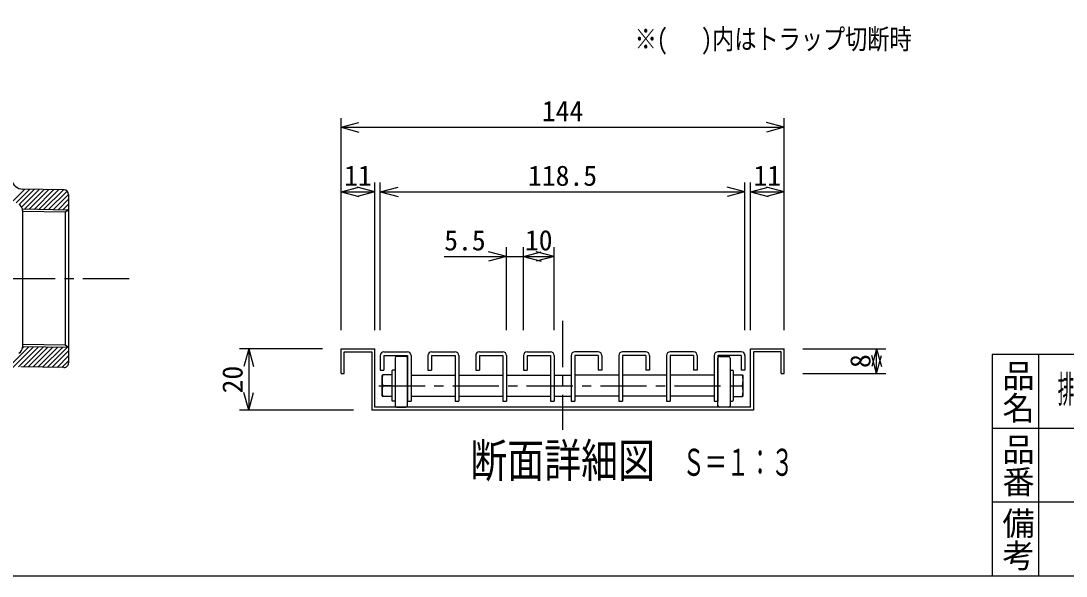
# Model space of a CAD drawing. Units: millimetres, scale not verified, with parts at other scales. Extents: x -1092 to 1092, y -744 to 696.
# Drawn here: x -550 to 356, y -744 to -263 of the extents above; entities that cross this region are included whole.
import ezdxf
from ezdxf.enums import TextEntityAlignment as Align

# ---------------------------------------------------------------- set-up
doc = ezdxf.new("R2010")
doc.units = ezdxf.units.MM
doc.header["$LTSCALE"] = 8
doc.linetypes.add('CHAIN1', pattern=[8, 5, -1, 1, -1])
for name, color, linetype in [('0-5_寸法線', 7, 'Continuous'), ('0-7_枠細線', 5, 'Continuous'), ('0-8_枠中線', 5, 'Continuous'), ('0-E_極細4', 6, 'Continuous'), ('1-2_極細2', 2, 'Continuous'), ('1-3_細線2', 4, 'Continuous'), ('1-5_寸法2', 7, 'Continuous')]:
    doc.layers.add(name, color=color, linetype=linetype)
doc.styles.add('@ＭＳ ゴシック', font='')
doc.styles.add('ＭＳ ゴシック', font='')
doc.styles.get('@ＭＳ ゴシック').set_extended_font_data('@MS Gothic')
doc.styles.get('ＭＳ ゴシック').set_extended_font_data('MS Gothic')

msp = doc.modelspace()

# ---------------------------------------------------------------- linework, layer by layer
at = {"layer": '0-7_枠細線'}
for p, q in [((332, -552), (332, -744)), ((708, -616), (292, -616)), ((804, -680), (292, -680))]:
    msp.add_line(p, q, dxfattribs=at)
at = {"layer": '0-8_枠中線'}
msp.add_lwpolyline([(-1092, -744), (-1092, 696), (1092, 696), (1092, -744)], close=True, dxfattribs=at)
msp.add_lwpolyline([(1092, -552), (292, -552), (292, -744)], dxfattribs=at)
at = {"layer": '0-E_極細4'}
for p, q in [((-556.391, -418.818), (-546.112, -408.539)), ((-553.701, -420.371), (-541.95, -408.619)), ((-551.016, -421.928), (-537.787, -408.699)), ((-548.968, -424.123), (-533.624, -408.779)), ((-512.163, -409.191), (-548.068, -408.502)), ((-546.537, -425.934), (-529.461, -408.859)), ((-542.374, -426.014), (-525.299, -408.939)), ((-538.211, -426.094), (-521.136, -409.019)), ((-534.049, -426.174), (-516.973, -409.099)), ((-529.886, -426.254), (-512.811, -409.179)), ((-525.723, -426.334), (-509.586, -410.197)), ((-521.561, -426.414), (-508.241, -413.094)), ((-508.24, -413.19), (-508.24, -559.217)), ((-517.398, -426.494), (-508.24, -417.336)), ((-513.235, -426.574), (-508.24, -421.578)), ((-508.24, -426.67), (-548.339, -425.9)), ((-511.24, -428.612), (-548.278, -427.901)), ((-548.24, -426.988), (-548.24, -545.573)), ((-508.24, -426.67), (-511.24, -428.612)), ((-511.24, -428.612), (-511.24, -543.834)), ((-509.072, -426.654), (-508.24, -425.821)), ((-511.24, -543.834), (-548.201, -543.124)), ((-563.84, -566.274), (-542.794, -545.228)), ((-558.844, -565.521), (-538.631, -545.308)), ((-551.784, -562.703), (-534.469, -545.388)), ((-548.312, -546.504), (-546.957, -545.148)), ((-508.24, -545.892), (-548.24, -545.124)), ((-547.381, -562.543), (-530.306, -545.468)), ((-543.219, -562.623), (-526.143, -545.548)), ((-539.056, -562.703), (-521.981, -545.628)), ((-534.893, -562.783), (-517.818, -545.708)), ((-530.73, -562.863), (-513.655, -545.788)), ((-526.568, -562.943), (-509.492, -545.868)), ((-522.405, -563.023), (-508.24, -548.857)), ((-508.24, -545.892), (-511.24, -543.834)), ((-518.242, -563.103), (-508.24, -553.1)), ((-514.08, -563.183), (-508.24, -557.343)), ((-512.316, -563.217), (-549.583, -562.501))]:
    msp.add_line(p, q, dxfattribs=at)
at = {"layer": '0-E_極細4', "linetype": 'CHAIN1'}
msp.add_line((-455.803, -486.281), (-587.195, -486.281), dxfattribs=at)
at = {"layer": '0-E_極細4'}
for centre, radius, start, end in [((-547.876, -398.504), 10, 194.03624, 268.9), ((-512.24, -413.19), 4, 0, 88.9), ((-554.24, -426.988), 6, 10.45146, 59.76899), ((-554.24, -426.988), 6, 0, 10.45146), ((-554.24, -545.573), 6, 299.76899, 360), ((-512.24, -559.217), 4, 268.9, 360)]:
    msp.add_arc(centre, radius, start, end, dxfattribs=at)
at = {"layer": '1-2_極細2', "linetype": 'CHAIN1'}
for p, q in [((-80.22, -522.825), (-80.22, -617.218)), ((-239.419, -578.953), (80.03, -578.953))]:
    msp.add_line(p, q, dxfattribs=at)
at = {"layer": '1-2_極細2'}
for p, q in [((-269.553, -549.62), (-245.553, -549.62)), ((-269.553, -568.286), (-269.553, -549.62)), ((-245.553, -549.62), (-245.553, -600.286)), ((-242.886, -597.62), (-242.886, -546.953)), ((82.447, -546.953), (111.78, -546.953)), ((82.447, -597.62), (82.447, -546.953)), ((109.114, -549.62), (85.114, -549.62)), ((109.114, -568.286), (109.114, -549.62)), ((111.78, -568.286), (111.78, -546.953)), ((-272.22, -568.286), (-269.553, -568.286)), ((109.114, -568.286), (111.78, -568.286)), ((-228.078, -578.953), (-236.09, -578.953)), ((67.638, -578.953), (75.65, -578.953)), ((82.447, -597.62), (-242.886, -597.62))]:
    msp.add_line(p, q, dxfattribs=at)
for points in [[(-272.22, -568.286), (-272.22, -546.953), (-242.886, -546.953)], [(85.114, -549.62), (85.114, -600.286), (-245.553, -600.286)]]:
    msp.add_lwpolyline(points, dxfattribs=at)
for centre, start, end in [((-215.935, -574.286), 166.96433, 193.03802), ((55.496, -574.286), 346.96198, 13.03567), ((-215.935, -583.62), 166.96198, 193.03567), ((55.496, -583.62), 346.96433, 13.03802)]:
    msp.add_arc(centre, 20.688, start, end, dxfattribs=at)
at = {"layer": '1-3_細線2'}
for p, q in [((-235.02, -549.62), (-214.753, -549.62)), ((-193.686, -549.62), (-173.42, -549.62)), ((-152.353, -549.62), (-132.086, -549.62)), ((-111.02, -549.62), (-90.753, -549.62)), ((-49.42, -549.62), (-69.686, -549.62)), ((-8.086, -549.62), (-28.353, -549.62)), ((33.247, -549.62), (12.98, -549.62)), ((74.58, -549.62), (54.314, -549.62)), ((-238.22, -552.82), (-238.22, -565.62)), ((-235.02, -552.82), (-214.753, -552.82)), ((-235.02, -552.82), (-235.02, -565.62)), ((-225.42, -554.953), (-225.42, -596.286)), ((-216.086, -553.62), (-224.086, -553.62)), ((-214.753, -552.82), (-214.753, -592.286)), ((-214.753, -596.286), (-214.753, -554.953)), ((-211.553, -552.82), (-211.553, -592.286)), ((-196.886, -552.82), (-196.886, -565.62)), ((-193.686, -552.82), (-173.42, -552.82)), ((-193.686, -552.82), (-193.686, -565.62)), ((-173.42, -552.82), (-173.42, -592.286)), ((-170.22, -552.82), (-170.22, -592.286)), ((-155.553, -552.82), (-155.553, -565.62)), ((-152.353, -552.82), (-152.353, -565.62)), ((-128.886, -552.82), (-128.886, -592.286)), ((-114.22, -552.82), (-114.22, -565.62)), ((-111.02, -552.82), (-111.02, -565.62)), ((-87.553, -552.82), (-87.553, -592.286)), ((-72.886, -552.82), (-72.886, -592.286)), ((-49.42, -552.82), (-49.42, -565.62)), ((-46.22, -552.82), (-46.22, -565.62)), ((-31.553, -552.82), (-31.553, -592.286)), ((-8.086, -552.82), (-28.353, -552.82)), ((-28.353, -552.82), (-28.353, -592.286)), ((-8.086, -552.82), (-8.086, -565.62)), ((-4.886, -552.82), (-4.886, -565.62)), ((9.78, -552.82), (9.78, -592.286)), ((33.247, -552.82), (12.98, -552.82)), ((12.98, -552.82), (12.98, -592.286)), ((33.247, -552.82), (33.247, -565.62)), ((36.447, -552.82), (36.447, -565.62)), ((51.114, -552.82), (51.114, -592.286)), ((54.314, -552.82), (54.314, -592.286)), ((74.58, -552.82), (54.314, -552.82)), ((54.314, -596.286), (54.314, -554.953)), ((55.647, -553.62), (63.647, -553.62)), ((64.98, -554.953), (64.98, -596.286)), ((74.58, -552.82), (74.58, -565.62)), ((77.78, -552.82), (77.78, -565.62)), ((-238.22, -565.62), (-235.02, -565.62)), ((-236.623, -587.753), (-236.623, -570.153)), ((-228.078, -569.62), (-236.09, -569.62)), ((-228.078, -566.153), (-228.078, -580.286)), ((-225.42, -565.62), (-227.544, -565.62)), ((-211.553, -569.753), (-173.42, -569.753)), ((-196.886, -565.62), (-193.686, -565.62)), ((-170.22, -569.753), (-132.086, -569.753)), ((-155.553, -565.62), (-152.353, -565.62)), ((-128.886, -569.753), (-90.753, -569.753)), ((-114.22, -565.62), (-111.02, -565.62)), ((-87.553, -569.753), (-72.886, -569.753)), ((-31.553, -569.753), (-69.686, -569.753)), ((-46.22, -565.62), (-49.42, -565.62)), ((9.78, -569.753), (-28.353, -569.753)), ((-4.886, -565.62), (-8.086, -565.62)), ((51.114, -569.753), (12.98, -569.753)), ((36.447, -565.62), (33.247, -565.62)), ((64.98, -565.62), (67.105, -565.62)), ((67.638, -566.153), (67.638, -580.286)), ((67.638, -569.62), (75.65, -569.62)), ((77.78, -565.62), (74.58, -565.62)), ((76.184, -587.753), (76.184, -570.153)), ((54.314, -572.06), (54.314, -582.646)), ((-228.078, -588.286), (-236.09, -588.286)), ((-228.078, -580.286), (-228.078, -591.753)), ((-211.553, -588.153), (-173.42, -588.153)), ((-170.22, -588.153), (-132.086, -588.153)), ((-128.886, -588.153), (-90.753, -588.153)), ((-87.553, -588.153), (-72.886, -588.153)), ((-31.553, -588.153), (-69.686, -588.153)), ((9.78, -588.153), (-28.353, -588.153)), ((51.114, -588.153), (12.98, -588.153)), ((67.638, -580.286), (67.638, -591.753)), ((67.638, -588.286), (75.65, -588.286)), ((-225.42, -592.286), (-227.544, -592.286)), ((-224.086, -597.62), (-216.086, -597.62)), ((-214.753, -592.286), (-211.553, -592.286)), ((-173.42, -592.286), (-170.22, -592.286)), ((-132.086, -592.286), (-128.886, -592.286)), ((-90.753, -592.286), (-87.553, -592.286)), ((-72.886, -592.286), (-69.686, -592.286)), ((-31.553, -592.286), (-28.353, -592.286)), ((9.78, -592.286), (12.98, -592.286)), ((51.114, -592.286), (54.314, -592.286)), ((63.647, -597.62), (55.647, -597.62)), ((64.98, -592.286), (67.105, -592.286))]:
    msp.add_line(p, q, dxfattribs=at)
for points in [[(-152.353, -552.82), (-132.086, -552.82), (-132.086, -592.286)], [(-111.02, -552.82), (-90.753, -552.82), (-90.753, -592.286)], [(-49.42, -552.82), (-69.686, -552.82), (-69.686, -592.286)]]:
    msp.add_lwpolyline(points, dxfattribs=at)
for centre, radius, start, end in [((-235.02, -552.82), 3.2, 90, 180), ((-214.753, -552.82), 3.2, 0, 90), ((-193.686, -552.82), 3.2, 90, 180), ((-173.42, -552.82), 3.2, 0, 90), ((-152.353, -552.82), 3.2, 90, 180), ((-132.086, -552.82), 3.2, 0, 90), ((-111.02, -552.82), 3.2, 90, 180), ((-90.753, -552.82), 3.2, 0, 90), ((-69.686, -552.82), 3.2, 90, 180), ((-49.42, -552.82), 3.2, 0, 90), ((-28.353, -552.82), 3.2, 90, 180), ((-8.086, -552.82), 3.2, 0, 90), ((12.98, -552.82), 3.2, 90, 180), ((33.247, -552.82), 3.2, 0, 90), ((54.314, -552.82), 3.2, 90, 180), ((74.58, -552.82), 3.2, 0, 90), ((-224.086, -554.953), 1.333, 90, 180), ((-216.086, -554.953), 1.333, 0, 90), ((55.647, -554.953), 1.333, 90, 180), ((63.647, -554.953), 1.333, 0, 90), ((-236.09, -570.153), 0.533, 90, 180), ((-227.544, -566.153), 0.533, 90, 180), ((67.105, -566.153), 0.533, 0, 90), ((75.65, -570.153), 0.533, 0, 90), ((-236.09, -587.753), 0.533, 180, 270), ((75.65, -587.753), 0.533, 270, 360), ((-227.544, -591.753), 0.533, 180, 270), ((-224.086, -596.286), 1.333, 180, 270), ((-216.086, -596.286), 1.333, 270, 360), ((55.647, -596.286), 1.333, 180, 270), ((63.647, -596.286), 1.333, 270, 360), ((67.105, -591.753), 0.533, 270, 360)]:
    msp.add_arc(centre, radius, start, end, dxfattribs=at)
at = {"layer": '1-5_寸法2'}
for p, q in [((-272.22, -530.953), (-272.22, -346.953)), ((-272.22, -354.953), (-256.765, -350.812)), ((111.78, -354.953), (96.326, -350.812)), ((111.78, -530.953), (111.78, -346.953)), ((-272.22, -354.953), (-256.765, -359.094)), ((-272.22, -354.953), (111.78, -354.953)), ((111.78, -354.953), (96.326, -359.094)), ((-272.22, -530.953), (-272.22, -402.953)), ((-272.22, -410.953), (-256.765, -406.812)), ((-242.886, -410.953), (-258.341, -406.812)), ((-242.886, -530.953), (-242.886, -402.953)), ((-238.22, -530.953), (-238.22, -402.953)), ((-238.22, -410.953), (-222.765, -406.812)), ((77.78, -410.953), (62.326, -406.812)), ((77.78, -530.953), (77.78, -402.953)), ((82.447, -530.953), (82.447, -402.953)), ((82.447, -410.953), (97.902, -406.812)), ((111.78, -410.953), (96.326, -406.812)), ((111.78, -530.953), (111.78, -402.953)), ((-272.22, -410.953), (-256.765, -415.094)), ((-272.22, -410.953), (-242.886, -410.953)), ((-242.886, -410.953), (-258.341, -415.094)), ((-238.22, -410.953), (-222.765, -415.094)), ((-238.22, -410.953), (77.78, -410.953)), ((77.78, -410.953), (62.326, -415.094)), ((82.447, -410.953), (97.902, -415.094)), ((82.447, -410.953), (111.78, -410.953)), ((111.78, -410.953), (96.326, -415.094)), ((-128.886, -530.953), (-128.886, -458.953)), ((-114.22, -530.953), (-114.22, -458.953)), ((-87.553, -530.953), (-87.553, -458.953)), ((-182.804, -466.953), (-114.22, -466.953)), ((-128.886, -466.953), (-144.341, -462.812)), ((-128.886, -466.953), (-144.341, -471.094)), ((-114.22, -466.953), (-98.765, -462.812)), ((-114.22, -466.953), (-98.765, -471.094)), ((-114.22, -466.953), (-87.553, -466.953)), ((-87.553, -466.953), (-103.008, -462.812)), ((-87.553, -466.953), (-103.008, -471.094)), ((-288.22, -546.953), (-360.22, -546.953)), ((-352.22, -546.953), (-356.361, -562.408)), ((-352.22, -546.953), (-348.079, -562.408)), ((-352.22, -546.953), (-352.22, -600.286)), ((127.78, -546.953), (199.78, -546.953)), ((191.78, -546.953), (187.639, -562.408)), ((191.78, -546.953), (195.921, -562.408)), ((191.78, -568.286), (191.78, -546.953)), ((191.78, -568.286), (187.639, -552.832)), ((191.78, -568.286), (195.921, -552.832)), ((127.78, -568.286), (199.78, -568.286)), ((-352.22, -600.286), (-356.361, -584.832)), ((-352.22, -600.286), (-348.079, -584.832)), ((-261.553, -600.286), (-360.22, -600.286))]:
    msp.add_line(p, q, dxfattribs=at)

# ---------------------------------------------------------------- texts
at = {"layer": '0-5_寸法線', "style": 'ＭＳ ゴシック', "width": 0.8}
msp.add_text('※(\u3000 )内はトラップ切断時', height=17.6, dxfattribs=at).set_placement((-17.813, -292.532), align=Align.BOTTOM_LEFT)
at = {"layer": '0-7_枠細線', "style": '@ＭＳ ゴシック'}
for s, p in [('品名', (298, -556)), ('品番', (298, -620)), ('備考', (298, -684))]:
    msp.add_text(s, height=20.53, rotation=270, dxfattribs=at).set_placement(p, align=Align.BOTTOM_LEFT)
at = {"layer": '0-7_枠細線', "style": 'ＭＳ ゴシック'}
for s, height, width, p in [('排水ユニット ＳＵＳグレーチング 浅型＋防水マス', 23.46, 0.45, (348.8, -600.751)), ('断面詳細図', 29.33, 0.8, (-160.22, -667.26)), ('Ｓ＝１：３', 23.46, 0.6, (23.699, -664.103))]:
    msp.add_text(s, height=height, dxfattribs=dict(at, width=width)).set_placement(p, align=Align.BOTTOM_LEFT)
at = {"layer": '1-5_寸法2', "style": 'ＭＳ ゴシック'}
for s, p in [('144', (-98.22, -354.953)), ('11', (-269.553, -410.953)), ('118.5', (-110.22, -410.953)), ('11', (85.114, -410.953)), ('5.5', (-182.804, -466.953)), ('10', (-112.886, -466.953))]:
    msp.add_text(s, height=17.6, dxfattribs=at).set_placement(p, align=Align.BOTTOM_LEFT)
for s, p in [('8', (191.78, -563.62)), ('20', (-352.22, -585.62))]:
    msp.add_text(s, height=17.6, rotation=90, dxfattribs=at).set_placement(p, align=Align.BOTTOM_LEFT)

doc.saveas('drawing.dxf')
